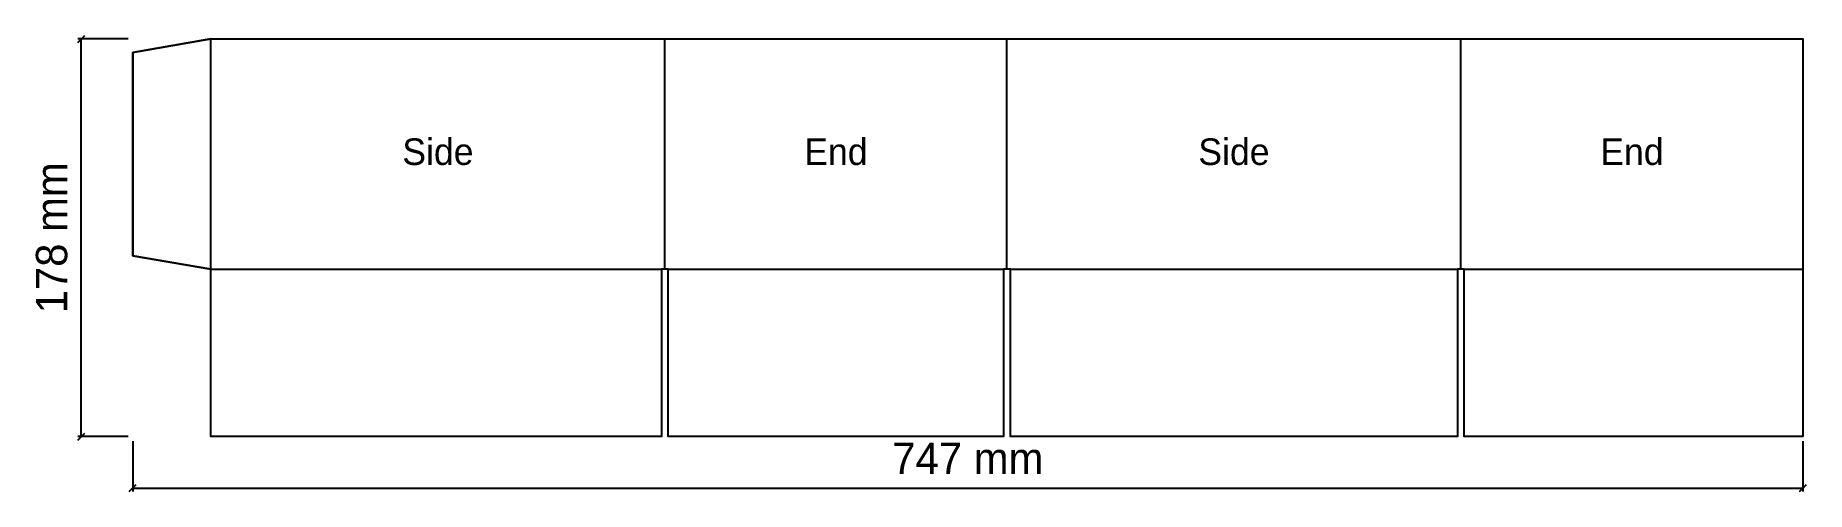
# Model space of a CAD drawing. Header units: millimetres. Extents: x -9 to 783, y 0 to 204.
import ezdxf
from ezdxf.enums import TextEntityAlignment as Align

# ---------------------------------------------------------------- set-up
doc = ezdxf.new("R2010")
doc.units = ezdxf.units.MM
for name, color, linetype in [('CREASE', 5, 'CONTINUOUS'), ('CUT', 6, 'CONTINUOUS'), ('DIMS', 9, 'CONTINUOUS'), ('GLUE', 3, 'CONTINUOUS')]:
    doc.layers.add(name, color=color, linetype=linetype)

msp = doc.modelspace()

# ---------------------------------------------------------------- linework, layer by layer
at = {"layer": 'CREASE'}
for points in [[(69.2, 99.6), (69.2, 202.6)], [(272.2, 99.6), (272.2, 202.6)], [(425.2, 99.6), (425.2, 202.6)], [(628.2, 99.6), (628.2, 202.6)], [(69.2, 99.6), (270.7, 99.6)], [(273.7, 99.6), (423.7, 99.6)], [(426.7, 99.6), (626.7, 99.6)], [(629.7, 99.6), (781.2, 99.6)]]:
    msp.add_lwpolyline(points, dxfattribs=at)
at = {"layer": 'CUT'}
msp.add_lwpolyline([(69.2, 99.6), (34.2, 105.6), (34.2, 196.6), (69.2, 202.6), (781.2, 202.6), (781.2, 24.6), (629.7, 24.6), (629.7, 99.6), (626.7, 99.6), (626.7, 24.6), (426.7, 24.6), (426.7, 99.6), (423.7, 99.6), (423.7, 24.6), (273.7, 24.6), (273.7, 99.6), (270.7, 99.6), (270.7, 24.6), (69.2, 24.6)], close=True, dxfattribs=at)
at = {"layer": 'DIMS'}
for points in [[(9.6, 201), (12.8, 204.2)], [(32.2, 202.6), (9.6, 202.6)], [(11.2, 24.6), (11.2, 202.6)], [(9.6, 23), (12.8, 26.2)], [(32.2, 24.6), (9.6, 24.6)], [(34.2, 22.6), (34.2, 0)], [(781.2, 22.6), (781.2, 0)], [(32.6, 0), (35.8, 3.2)], [(34.2, 1.6), (781.2, 1.6)], [(779.6, 0), (782.8, 3.2)]]:
    msp.add_lwpolyline(points, dxfattribs=at)
at = {"layer": 'GLUE'}
msp.add_lwpolyline([(34.2, 105.6), (69.2, 99.6), (69.2, 202.6), (34.2, 196.6)], close=True, dxfattribs=at)

# ---------------------------------------------------------------- texts
at = {"layer": 'DIMS'}
for s, height, p in [('Side', 11.9, (170.7, 146.2)), ('End', 11.9, (348.7, 146.2)), ('Side', 11.9, (526.7, 146.2)), ('End', 11.9, (704.7, 146.2)), ('747 mm', 14, (407.7, 7.9))]:
    msp.add_text(s, height=height, dxfattribs=at).set_placement(p, align=Align.CENTER)
msp.add_text('178 mm', height=14, rotation=90, dxfattribs=at).set_placement((4.9, 113.6), align=Align.CENTER)

doc.saveas('drawing.dxf')
